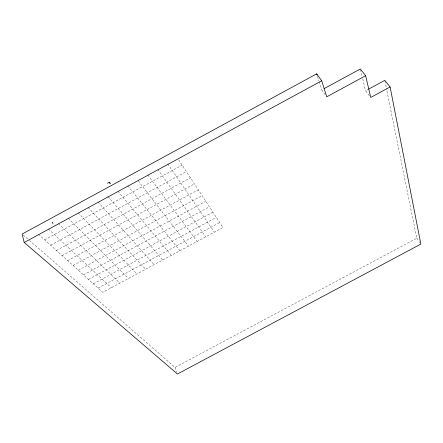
<?xml version="1.0" encoding="UTF-8"?>
<svg xmlns="http://www.w3.org/2000/svg" width="443" height="443" viewBox="0 0 443 443"><rect width="100%" height="100%" fill="white"/><g stroke="black" fill="none" stroke-linecap="round" stroke-linejoin="round"><path stroke-width="0.33" stroke-dasharray="2.21 1.66" d="M52.44 223.804L52.008 222.275L53.869 221.262M44.621 239.835L182.123 165.156M325.212 94.697L321.806 89.907L323.611 88.927M50.602 245.234L186.326 171.574M56.433 250.494L190.424 177.826M369.545 95.909L365.58 90.776L367.978 89.475M62.109 255.617L194.411 183.911M67.646 260.611L198.298 189.848M73.04 265.484L202.086 195.634M78.306 270.236L205.785 201.277M83.439 274.87L209.389 206.787M88.45 279.395L212.906 212.158M93.346 283.808L216.339 217.402M98.124 288.122L219.695 222.519M29.432 240.394L175.04 367.402L416.78 238.262L386.423 88.5M23.191 234.951L28.911 239.94M38.48 234.286L102.793 292.336L222.967 227.519L177.809 158.561M48.37 228.909L111.331 287.728M52.008 222.275L53.143 223.355M58.277 223.527L119.881 283.121M68.189 218.144L128.437 278.503M78.106 212.751L136.998 273.89M88.035 207.352L145.564 269.266M97.975 201.953L154.136 264.643M107.926 196.542L162.719 260.019M117.882 191.132L171.308 255.384M127.844 185.717L179.902 250.749M138.222 180.822L188.502 246.114M147.801 174.869L197.107 241.468M157.797 169.436L205.724 236.822M416.78 238.262L419.742 242.493M167.797 164.004L214.34 232.176M175.04 367.402L176.796 372.214M317.504 76.406L318.938 80.908M319.143 81.551L321.806 89.907M360.491 69.645L362.081 76.246M362.717 78.887L365.58 90.776M384.912 81.047L386.29 87.825"/><path stroke-width="0.66" d="M107.511 183.219L109.41 182.184L110.412 183.391M324.21 88.6L360.331 68.986L365.641 75.714L326.729 96.829L321.701 80.792L316.69 73.837L22.15 234.042L24.204 242.482L177.449 374.014L420.85 244.082L390.117 86.955L384.779 80.371L368.576 89.148M24.204 242.482L321.701 80.792M390.117 86.955L370.736 97.454L365.641 75.714M109.41 182.184L109.953 183.673M316.69 73.837L317.094 75.122"/></g></svg>
